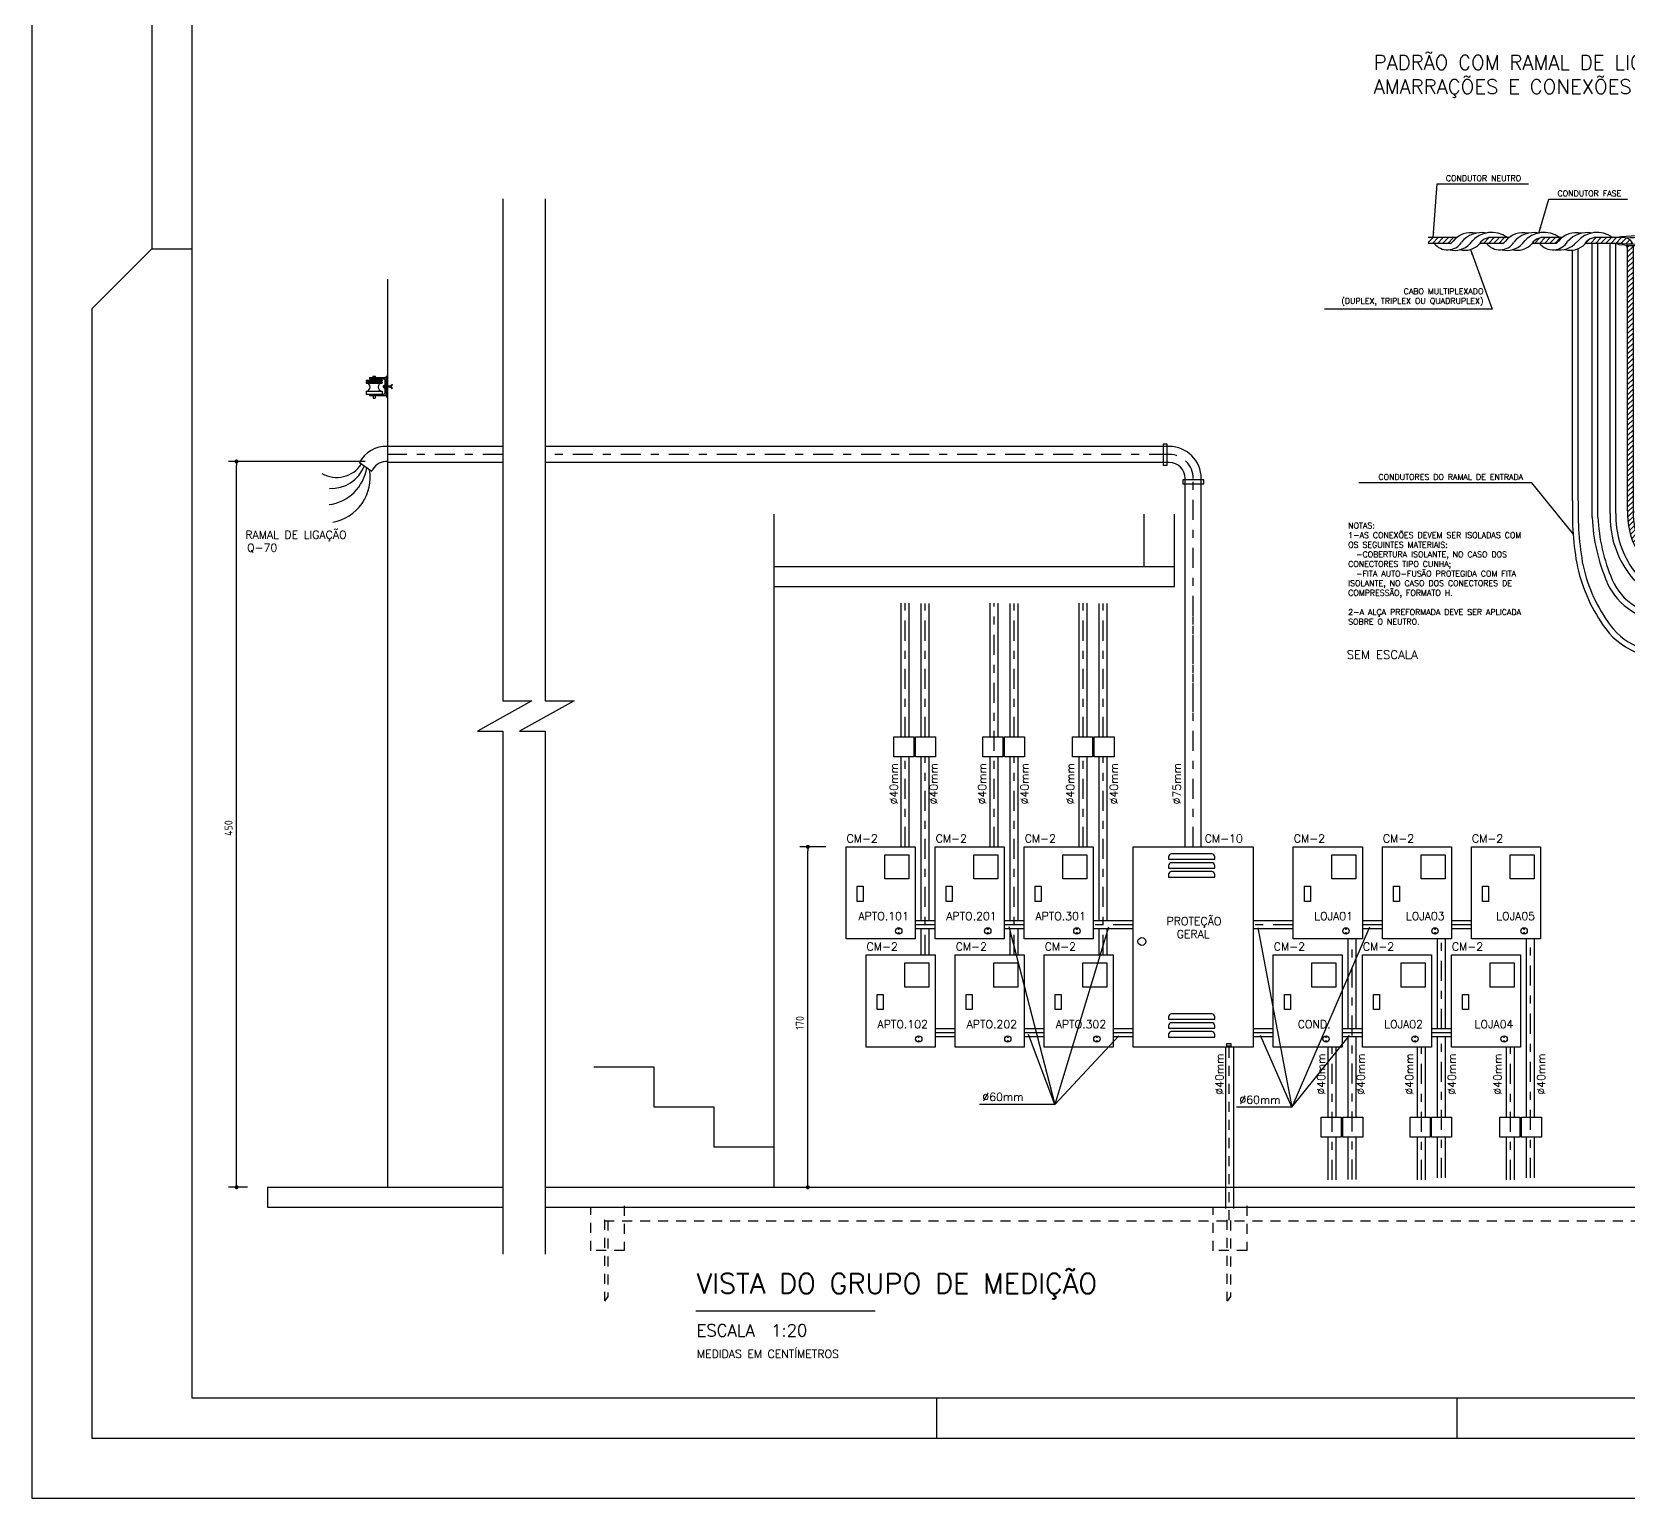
# Model space of a CAD drawing. Extents: x -15.1 to 78.4, y 14.2 to 45.4.
# Drawn here: x 34.86 to 54.8, y 14.24 to 32.55 of the extents above; entities that cross this region are included whole.
import ezdxf

# ---------------------------------------------------------------- set-up
doc = ezdxf.new("R2010")
doc.units = 0
doc.header["$LTSCALE"] = 0.5
doc.header["$MEASUREMENT"] = 0
doc.linetypes.add('DASHDOT', pattern=[1, 0.5, -0.25, 0, -0.25])
doc.linetypes.add('HIDDEN', pattern=[0.375, 0.25, -0.125])
doc.layers.get('0').update_dxf_attribs({"linetype": 'CONTINUOUS'})
doc.layers.get('DEFPOINTS').update_dxf_attribs({"linetype": 'CONTINUOUS'})
for name, color, linetype in [('COTAS', 1, 'CONTINUOUS'), ('DETALHES', 4, 'CONTINUOUS'), ('FORMATO', 2, 'CONTINUOUS'), ('MEDICAO', 4, 'CONTINUOUS'), ('MEDICAO-ELETRICA', 7, 'CONTINUOUS'), ('TEXT_MEDICAO', 2, 'CONTINUOUS'), ('TITULOS', 6, 'CONTINUOUS')]:
    doc.layers.add(name, color=color, linetype=linetype)
doc.styles.add('ROMANS', font='romans.shx')
doc.styles.get("Standard").update_dxf_attribs({"font": 'ISOCP'})
doc.dimstyles.new('MEDICAO$0', dxfattribs={"dimtxt": 0.1, "dimasz": 0.05, "dimexe": 0.1, "dimexo": 0.25, "dimgap": 0.05, "dimtad": 1, "dimdec": 4, "dimlfac": 100, "dimdsep": 46, "dimtxsty": 'Standard', "dimblk1": 'DOT', "dimblk2": 'DOT', "dimsah": 1, "dimcen": 2.5, "dimclrd": 1, "dimclre": 1, "dimclrt": 2, "dimadec": 0, "dimazin": 0, "dimtfac": 1, "dimtdec": 4, "dimtmove": 0, "dimatfit": 3, "dimldrblk": 'DOT', "dimfxl": 1, "dimtvp": 1, "dimtolj": 1, "dimtzin": 0, "dimarcsym": 0})
doc.dimstyles.new('TEXTO', dxfattribs={"dimtxt": 0.1, "dimasz": 0.1, "dimexe": 0.1, "dimexo": 0.3, "dimgap": 0.05, "dimtad": 1, "dimtih": 1, "dimtoh": 1, "dimdec": 4, "dimzin": 0, "dimdsep": 46, "dimtxsty": 'ROMANS', "dimcen": 0.09, "dimclrd": 1, "dimclre": 1, "dimclrt": 3, "dimadec": 0, "dimazin": 0, "dimtfac": 1, "dimtdec": 4, "dimtofl": 0, "dimtmove": 0, "dimatfit": 3, "dimfxl": 1, "dimtolj": 1, "dimtzin": 0, "dimarcsym": 0})

# ---------------------------------------------------------------- blocks, each defined once
blk = doc.blocks.new('A1')
at = {"layer": 'FORMATO', "color": 1}
for p, q in [((-42.8, 30.45), (-42.8, -0.75)), ((-41.3, 14.85), (-40.8, 14.85)), ((-31.5, 0.5), (-31.5, 0)), ((-25, 0.5), (-25, 0)), ((-42.8, -0.75), (0.75, -0.75))]:
    blk.add_line(p, q, dxfattribs=at)
at = {"layer": 'FORMATO'}
for p, q in [((-41.3, 29.7), (-41.3, 14.85)), ((-41.3, 14.85), (-42.05, 14.1)), ((-42.05, 14.1), (-42.05, 0)), ((-42.05, 0), (0, 0))]:
    blk.add_line(p, q, dxfattribs=at)
at = {"layer": 'FORMATO', "color": 8}
for p, q in [((-40.8, 29.2), (-40.8, 0.5)), ((-40.8, 0.5), (-0.5, 0.5))]:
    blk.add_line(p, q, dxfattribs=at)
blk = doc.blocks.new('A1_50')
at = {"layer": 'FORMATO'}
blk.add_blockref('A1', (57.821, 13.702), dxfattribs=at)
blk = doc.blocks.new('CM-2-EF')
at = {"layer": 'MEDICAO'}
for points in [[(0, 0), (0, 0.46), (0.345, 0.46), (0.345, 0)], [(0.3133, 0.4201), (0.3133, 0.3001), (0.1933, 0.3001), (0.1933, 0.4201)], [(0.0557, 0.1877), (0.0557, 0.2634), (0.0857, 0.2634), (0.0857, 0.1877)]]:
    blk.add_lwpolyline(points, close=True, dxfattribs=at)
for centre, radius in [((0.2635, 0.0403), 0.0158), ((0.2634, 0.0489), 0.00145), ((0.2634, 0.031), 0.00145)]:
    blk.add_circle(centre, radius, dxfattribs=at)
blk = doc.blocks.new('CM-10-EF')
at = {"layer": 'MEDICAO'}
for p, q in [((0.3925, 0.9651), (0.1912, 0.9651)), ((0.1762, 0.9501), (0.1762, 0.938)), ((0.1762, 0.938), (0.4075, 0.938)), ((0.1762, 0.9058), (0.1762, 0.8938)), ((0.1762, 0.8938), (0.4075, 0.8938)), ((0.3925, 0.9208), (0.1912, 0.9208)), ((0.4075, 0.938), (0.4075, 0.9501)), ((0.4075, 0.8938), (0.4075, 0.9058)), ((0.1762, 0.8616), (0.1762, 0.8495)), ((0.1762, 0.8495), (0.4075, 0.8495)), ((0.3925, 0.8766), (0.1912, 0.8766)), ((0.4075, 0.8495), (0.4075, 0.8616)), ((0.3925, 0.1658), (0.1912, 0.1658)), ((0.1762, 0.1508), (0.1762, 0.1388)), ((0.1762, 0.1388), (0.4075, 0.1388)), ((0.1762, 0.1065), (0.1762, 0.0945)), ((0.1762, 0.0945), (0.4075, 0.0945)), ((0.3925, 0.1215), (0.1912, 0.1215)), ((0.4075, 0.1388), (0.4075, 0.1508)), ((0.4075, 0.0945), (0.4075, 0.1065)), ((0.1762, 0.0623), (0.1762, 0.0502)), ((0.1762, 0.0502), (0.4075, 0.0502)), ((0.3925, 0.0773), (0.1912, 0.0773)), ((0.4075, 0.0502), (0.4075, 0.0623))]:
    blk.add_line(p, q, dxfattribs=at)
blk.add_lwpolyline([(0, 0), (0, 1), (0.6, 1), (0.6, 0)], close=True, dxfattribs=at)
blk.add_circle((0.0433, 0.5273), 0.0197, dxfattribs=at)
for centre, start, end in [((0.1912, 0.9501), 90, 180), ((0.3925, 0.9501), 0, 90), ((0.1912, 0.9058), 90, 180), ((0.3925, 0.9058), 0, 90), ((0.1912, 0.8616), 90, 180), ((0.3925, 0.8616), 0, 90), ((0.1912, 0.1508), 90, 180), ((0.3925, 0.1508), 0, 90), ((0.1912, 0.1065), 90, 180), ((0.3925, 0.1065), 0, 90), ((0.1912, 0.0623), 90, 180), ((0.3925, 0.0623), 0, 90)]:
    blk.add_arc(centre, 0.015, start, end, dxfattribs=at)
blk = doc.blocks.new('_DOT')
at = {"color": 0, "linetype": 'ByBlock'}
blk.add_line((-0.5, 0), (-1, 0), dxfattribs=at)
at = {"color": 0, "linetype": 'ByBlock', "const_width": 0.5}
blk.add_lwpolyline([(-0.25, 0, 1), (0.25, 0, 1)], format="xyb", close=True, dxfattribs=at)
blk = doc.blocks.new('*D10')
at = {"color": 1, "linetype": 'ByBlock', "transparency": 16777216}
for p, q in [((39.021, 27.185), (37.312, 27.185)), ((37.412, 18.172), (37.412, 27.135)), ((37.548, 18.122), (37.312, 18.122))]:
    blk.add_line(p, q, dxfattribs=at)
at = {"layer": 'DEFPOINTS', "color": 0, "linetype": 'ByBlock', "transparency": 16777216}
for p in [(37.412, 27.185), (39.271, 27.185), (37.798, 18.122)]:
    blk.add_point(p, dxfattribs=at)
at = {"color": 1, "linetype": 'ByBlock', "transparency": 16777216, "xscale": 0.05, "yscale": 0.05, "zscale": 0.05}
for p, rotation in [((37.412, 27.185), 90), ((37.412, 18.122), 270)]:
    blk.add_blockref('_DOT', p, dxfattribs=dict(at, rotation=rotation))
at = {"color": 2, "linetype": 'Continuous', "transparency": 16777216}
blk.add_text('450', height=0.1, rotation=90, dxfattribs=at).set_placement((37.362, 22.51))
blk = doc.blocks.new('*D11')
at = {"color": 1, "linetype": 'ByBlock', "transparency": 16777216}
for p, q in [((44.776, 22.372), (44.449, 22.372)), ((44.549, 18.172), (44.549, 22.322)), ((44.378, 18.122), (44.649, 18.122))]:
    blk.add_line(p, q, dxfattribs=at)
at = {"layer": 'DEFPOINTS', "color": 0, "linetype": 'ByBlock', "transparency": 16777216}
for p in [(44.549, 22.372), (45.026, 22.372), (44.128, 18.122)]:
    blk.add_point(p, dxfattribs=at)
at = {"color": 1, "linetype": 'ByBlock', "transparency": 16777216, "xscale": 0.05, "yscale": 0.05, "zscale": 0.05}
for p, rotation in [((44.549, 22.372), 90), ((44.549, 18.122), 270)]:
    blk.add_blockref('_DOT', p, dxfattribs=dict(at, rotation=rotation))
at = {"color": 2, "linetype": 'Continuous', "transparency": 16777216}
blk.add_text('170', height=0.1, rotation=90, dxfattribs=at).set_placement((44.499, 20.09))
blk = doc.blocks.new('*X12')
at = {"color": 0}
for p, q in [((-1.3681, 5.9593), (-1.3595, 5.9679)), ((-1.3607, 5.9579), (-1.3507, 5.9679)), ((-1.3519, 5.9579), (-1.3419, 5.9679)), ((-1.343, 5.9579), (-1.333, 5.9679)), ((-1.3342, 5.9579), (-1.3242, 5.9679)), ((-1.2723, 5.9579), (-1.2623, 5.9679)), ((-1.2635, 5.9579), (-1.2535, 5.9679)), ((-1.2546, 5.9579), (-1.2446, 5.9679)), ((-1.2458, 5.9579), (-1.2358, 5.9679)), ((-1.1839, 5.9579), (-1.1744, 5.9674)), ((-1.1751, 5.9579), (-1.1651, 5.9679)), ((-1.1662, 5.9579), (-1.1562, 5.9679)), ((-1.1574, 5.9579), (-1.1474, 5.9679)), ((-1.1486, 5.9579), (-1.1386, 5.9679)), ((-1.0955, 5.9579), (-1.0891, 5.9643)), ((-1.0867, 5.9579), (-1.0767, 5.9679)), ((-1.0779, 5.9579), (-1.0679, 5.9679)), ((-1.069, 5.9579), (-1.059, 5.9679)), ((-1.0602, 5.9579), (-1.0502, 5.9679)), ((-1.0513, 5.9579), (-1.0413, 5.9679)), ((-1.0425, 5.9579), (-1.0325, 5.9679)), ((-1.0337, 5.9579), (-1.0243, 5.9673)), ((-1.0253, 5.9574), (-1.0184, 5.9643)), ((-1.0169, 5.957), (-1.0142, 5.9596)), ((-1.0226, 5.9513), (-1.0194, 5.9544)), ((-1.022, 5.943), (-1.0121, 5.9529)), ((-1.022, 5.9342), (-1.012, 5.9442)), ((-1.022, 5.9253), (-1.012, 5.9353)), ((-1.022, 5.9165), (-1.012, 5.9265)), ((-1.022, 5.9077), (-1.012, 5.9177)), ((-1.022, 5.8988), (-1.012, 5.9088)), ((-1.022, 5.89), (-1.012, 5.9)), ((-1.022, 5.8812), (-1.012, 5.8912)), ((-1.022, 5.8723), (-1.012, 5.8823)), ((-1.022, 5.8635), (-1.012, 5.8735)), ((-1.022, 5.8546), (-1.012, 5.8646)), ((-1.022, 5.8458), (-1.012, 5.8558)), ((-1.022, 5.837), (-1.012, 5.847)), ((-1.022, 5.8281), (-1.012, 5.8381)), ((-1.022, 5.8193), (-1.012, 5.8293)), ((-1.022, 5.8104), (-1.012, 5.8204)), ((-1.022, 5.8016), (-1.012, 5.8116)), ((-1.022, 5.7928), (-1.012, 5.8028)), ((-1.022, 5.7839), (-1.012, 5.7939)), ((-1.022, 5.7751), (-1.012, 5.7851)), ((-1.022, 5.7662), (-1.012, 5.7762)), ((-1.022, 5.7574), (-1.012, 5.7674)), ((-1.022, 5.7486), (-1.012, 5.7586)), ((-1.022, 5.7397), (-1.012, 5.7497)), ((-1.022, 5.7309), (-1.012, 5.7409)), ((-1.022, 5.7221), (-1.012, 5.7321)), ((-1.022, 5.7132), (-1.012, 5.7232)), ((-1.022, 5.7044), (-1.012, 5.7144)), ((-1.022, 5.6955), (-1.012, 5.7055)), ((-1.022, 5.6867), (-1.012, 5.6967)), ((-1.022, 5.6779), (-1.012, 5.6879)), ((-1.022, 5.669), (-1.012, 5.679)), ((-1.022, 5.6602), (-1.012, 5.6702)), ((-1.022, 5.6513), (-1.012, 5.6613)), ((-1.022, 5.6425), (-1.012, 5.6525)), ((-1.022, 5.6337), (-1.012, 5.6437)), ((-1.022, 5.6248), (-1.012, 5.6348)), ((-1.022, 5.616), (-1.012, 5.626)), ((-1.022, 5.6071), (-1.012, 5.6171)), ((-1.022, 5.5983), (-1.012, 5.6083)), ((-1.022, 5.5895), (-1.012, 5.5995)), ((-1.022, 5.5806), (-1.012, 5.5906)), ((-1.022, 5.5718), (-1.012, 5.5818)), ((-1.022, 5.563), (-1.012, 5.573)), ((-1.022, 5.5541), (-1.012, 5.5641)), ((-1.022, 5.5453), (-1.012, 5.5553)), ((-1.022, 5.5364), (-1.012, 5.5464)), ((-1.022, 5.5276), (-1.012, 5.5376)), ((-1.022, 5.5188), (-1.012, 5.5288)), ((-1.022, 5.5099), (-1.012, 5.5199)), ((-1.0221, 5.4921), (-1.012, 5.5022)), ((-1.0221, 5.4833), (-1.012, 5.4934)), ((-1.022, 5.5011), (-1.012, 5.5111)), ((-1.0215, 5.475), (-1.0121, 5.4844)), ((-1.0205, 5.4672), (-1.0116, 5.4761)), ((-1.019, 5.4598), (-1.0105, 5.4683)), ((-1.0172, 5.4528), (-1.009, 5.461)), ((-0.9095, 5.4544), (-0.9038, 5.4602)), ((-1.015, 5.4462), (-1.0071, 5.4541)), ((-1.0125, 5.4398), (-1.0048, 5.4475)), ((-1.0097, 5.4338), (-1.0022, 5.4413)), ((-1.0067, 5.428), (-0.9993, 5.4353)), ((-1.0031, 5.4227), (-0.996, 5.4299)), ((-0.9449, 5.4013), (-0.9007, 5.4456)), ((-0.9313, 5.4062), (-0.9056, 5.4319)), ((-0.9116, 5.4435), (-0.8995, 5.4557)), ((-0.9991, 5.4179), (-0.992, 5.425)), ((-0.9945, 5.4137), (-0.9874, 5.4208)), ((-0.9895, 5.4099), (-0.9822, 5.4171)), ((-0.9839, 5.4066), (-0.9764, 5.414)), ((-0.9778, 5.4038), (-0.9699, 5.4117)), ((-0.9711, 5.4017), (-0.9625, 5.4103)), ((-0.9636, 5.4004), (-0.9538, 5.4101)), ((-0.9551, 5.4001), (-0.9429, 5.4122))]:
    blk.add_line(p, q, dxfattribs=at)
blk = doc.blocks.new('REX')
at = {"layer": 'DETALHES', "color": 2}
for p, q in [((2.716, 5.321), (3.45, 5.321)), ((3.45, 5.321), (3.516, 5.412)), ((3.516, 5.412), (3.578, 5.207)), ((3.578, 5.207), (3.657, 5.321)), ((3.657, 5.321), (4.315, 5.321)), ((2.716, -2.95), (3.423, -2.95)), ((3.423, -2.95), (3.489, -2.859)), ((3.489, -2.859), (3.551, -3.064)), ((3.551, -3.064), (3.63, -2.95)), ((3.63, -2.95), (4.289, -2.95))]:
    blk.add_line(p, q, dxfattribs=at)
at = {"layer": 'DETALHES', "color": 4}
for p, q in [((2.955, 3.953), (2.955, 5.321)), ((2.055, 3.886), (2.822, 3.886)), ((2.055, 3.886), (2.055, 3.82)), ((2.239, 3.953), (2.338, 3.953)), ((2.889, 3.953), (2.889, 2.92)), ((2.889, 3.953), (2.955, 3.953)), ((2.955, 3.953), (2.955, 2.92)), ((1.889, 3.753), (2.689, 3.753)), ((1.889, 3.753), (1.889, 3.703)), ((1.889, 3.703), (2.689, 3.703)), ((1.889, 3.653), (2.689, 3.653)), ((1.889, 3.653), (1.889, 3.603)), ((1.889, 3.603), (2.689, 3.603)), ((1.939, 3.703), (1.939, 3.653)), ((2.055, 3.82), (2.789, 3.82)), ((2.239, 3.82), (2.239, 3.753)), ((2.339, 3.82), (2.339, 3.753)), ((2.639, 3.703), (2.639, 3.653)), ((2.689, 3.753), (2.689, 3.703)), ((2.689, 3.653), (2.689, 3.603)), ((2.822, 3.786), (2.822, 3.086)), ((-2.859, 3.453), (-3.352, 3.453)), ((-2.963, 3.353), (-3.352, 3.353)), ((-2.055, 3.353), (-2.456, 3.353)), ((-1.951, 3.453), (-2.304, 3.453)), ((-1.134, 3.353), (-1.548, 3.353)), ((-1.031, 3.453), (-1.396, 3.453)), ((0.009, 3.353), (-0.627, 3.353)), ((-0.508, -1.399), (-0.508, 3.353)), ((0.042, 3.453), (-0.475, 3.453)), ((-0.408, -1.398), (-0.408, 3.353)), ((-0.195, -1.33), (-0.195, 3.353)), ((-0.095, -1.331), (-0.095, 3.353)), ((2.739, 3.47), (2.772, 3.47)), ((2.739, 3.47), (2.739, 3.403)), ((2.739, 3.403), (2.772, 3.403)), ((2.772, 3.503), (2.822, 3.503)), ((2.772, 3.503), (2.772, 3.37)), ((2.772, 3.436), (2.822, 3.436)), ((2.772, 3.37), (2.822, 3.37)), ((-0.847, -1.109), (-0.847, 3.237)), ((-0.747, -1.109), (-0.747, 3.264)), ((0.109, -1.283), (0.109, 3.253)), ((0.209, -1.286), (0.209, 3.286)), ((1.889, 3.203), (2.689, 3.203)), ((1.889, 3.203), (1.889, 3.053)), ((1.889, 3.053), (2.789, 3.053)), ((2.055, 3.053), (2.055, 2.986)), ((2.689, 3.203), (2.689, 3.053)), ((2.055, 2.986), (2.822, 2.986)), ((2.239, 2.986), (2.239, 2.853)), ((2.239, 2.853), (2.339, 2.853)), ((2.339, 2.986), (2.339, 2.853)), ((2.889, 2.92), (2.955, 2.92)), ((2.955, 2.92), (2.955, -2.95)), ((2.955, -0.314), (2.848, -0.314)), ((1.201, -1.357), (1.284, -1.404)), ((1.23, -1.289), (1.33, -1.289)), ((1.284, -1.404), (1.367, -1.357)), ((1.468, -1.341), (1.468, -1.671)), ((1.568, -1.341), (1.568, -1.671)), ((1.201, -1.624), (1.284, -1.581)), ((1.284, -1.404), (1.284, -1.581)), ((1.284, -1.581), (1.367, -1.624)), ((1.681, -1.465), (1.681, -2.014)), ((1.781, -1.465), (1.781, -2.014)), ((1.429, -1.739), (1.513, -1.786)), ((1.468, -1.671), (1.568, -1.671)), ((1.513, -1.786), (1.596, -1.739)), ((1.513, -1.786), (1.513, -1.963)), ((1.912, -1.812), (1.912, -2.338)), ((2.012, -1.812), (2.012, -2.338)), ((1.429, -2.006), (1.513, -1.963)), ((1.463, -2.063), (1.562, -2.076)), ((1.513, -1.963), (1.596, -2.006)), ((1.648, -2.081), (1.731, -2.128)), ((1.681, -2.014), (1.781, -2.014)), ((1.731, -2.128), (1.814, -2.081)), ((1.731, -2.128), (1.731, -2.305)), ((1.648, -2.348), (1.731, -2.305)), ((1.68, -2.413), (1.777, -2.421)), ((1.698, -2.348), (1.698, -2.414)), ((1.731, -2.305), (1.814, -2.348)), ((1.764, -2.348), (1.764, -2.418)), ((1.879, -2.407), (1.962, -2.454)), ((1.912, -2.338), (2.012, -2.338)), ((1.962, -2.454), (2.046, -2.407)), ((1.962, -2.454), (1.962, -2.63)), ((1.879, -2.673), (1.962, -2.63)), ((1.909, -2.737), (1.909, -2.79)), ((1.909, -2.737), (2.009, -2.737)), ((1.926, -2.673), (1.926, -2.737)), ((1.962, -2.63), (2.046, -2.673)), ((1.993, -2.673), (1.993, -2.737)), ((2.009, -2.737), (2.009, -2.796))]:
    blk.add_line(p, q, dxfattribs=at)
at = {"layer": 'DETALHES', "color": 2, "linetype": 'HIDDEN'}
for p, q in [((2.955, 3.47), (3.105, 3.47)), ((3.105, 3.403), (2.955, 3.403)), ((3.105, 3.47), (3.176, 3.54)), ((3.105, 3.403), (3.176, 3.332)), ((3.119, 3.436), (3.2, 3.517)), ((3.119, 3.436), (3.2, 3.356)), ((3.176, 3.54), (3.2, 3.517)), ((3.176, 3.332), (3.2, 3.356)), ((2.955, 0.436), (3.513, 0.436)), ((2.955, -0.314), (3.513, -0.314))]:
    blk.add_line(p, q, dxfattribs=at)
at = {"layer": 'DETALHES'}
blk.add_line((2.955, 0.436), (2.943, 0.436), dxfattribs=at)
at = {"layer": 'DETALHES', "color": 4}
for points in [[(1.201, -1.624), (1.201, -1.357), (1.367, -1.357), (1.367, -1.624)], [(1.429, -2.006), (1.429, -1.739), (1.596, -1.739), (1.596, -2.006)], [(1.648, -2.348), (1.648, -2.081), (1.814, -2.081), (1.814, -2.348)], [(1.879, -2.673), (1.879, -2.407), (2.046, -2.407), (2.046, -2.673)]]:
    blk.add_lwpolyline(points, close=True, dxfattribs=at)
for centre, radius, start, end in [((2.268, 3.919), 0.0441, 130.4871, 228.5783), ((2.309, 3.919), 0.0441, 311.4217, 49.5129), ((2.822, 3.82), 0.0667, 0, 90), ((1.889, 3.403), 0.2, 11.2335, 90), ((2.689, 3.403), 0.2, 90, 164.239), ((-3.017, 3.536), 0.295, 218.4532, 325.6591), ((-2.887, 3.578), 0.346, 254.8284, 317.515), ((-3.01, 3.444), 0.102, 297.4251, 330.7724), ((-2.614, 3.138), 0.4, 77.3597, 140.1523), ((-2.715, 3.58), 0.346, 254.8284, 317.515), ((-2.42, 3.079), 0.461, 80.0953, 140.3545), ((-2.43, 3.216), 0.239, 129.077, 147.5224), ((-2.249, 3.082), 0.461, 54.176, 140.3545), ((-2.259, 3.219), 0.239, 76.5477, 147.5224), ((-2.109, 3.536), 0.295, 218.4532, 325.6591), ((-1.979, 3.578), 0.346, 254.8284, 317.515), ((-2.102, 3.444), 0.102, 297.4251, 330.7724), ((-1.706, 3.138), 0.4, 77.3597, 140.1523), ((-1.807, 3.58), 0.346, 254.8284, 317.515), ((-1.512, 3.079), 0.461, 80.0953, 140.3545), ((-1.522, 3.216), 0.239, 129.077, 147.5224), ((-1.341, 3.082), 0.461, 54.176, 140.3545), ((-1.351, 3.219), 0.239, 76.5477, 147.5224), ((-1.188, 3.536), 0.295, 218.4532, 329.7067), ((-1.08, 3.646), 0.408, 260.4125, 318.0306), ((-1.181, 3.444), 0.102, 297.4251, 330.7724), ((-0.785, 3.138), 0.4, 77.3597, 140.1523), ((-0.886, 3.58), 0.346, 254.8284, 317.515), ((-0.591, 3.079), 0.461, 80.0953, 138.0119), ((-0.42, 3.082), 0.461, 54.176, 140.3545), ((-0.43, 3.219), 0.239, 76.5477, 147.5224), ((0.034, 3.599), 0.276, 243.1353, 253.2905), ((0.348, 0.782), 2.705, 85.016, 99.1231), ((0.009, 3.253), 0.1, 82.0964, 90), ((0.042, 3.286), 0.167, 19.8837, 90), ((0.348, 0.782), 2.672, 85.0259, 95.3148), ((1.889, 3.403), 0.2, 270, 1.6516), ((2.689, 3.403), 0.2, 174.2091, 270), ((2.789, 3.086), 0.0333, 270, 0), ((2.822, 3.053), 0.0667, 270, 0), ((2.876, -1.044), 1.482, 87.3797, 152.5201), ((2.532, -1.354), 1.304, 129.8597, 177.1398), ((2.525, -1.354), 1.197, 125.6341, 176.9015), ((2.678, -1.291), 1.212, 132.2668, 182.4991), ((1.656, -0.873), 0.521, 8.429, 100.4669), ((2.149, -0.182), 0.615, 196.8551, 205.2656), ((2.678, -1.291), 1.112, 130.5485, 182.4739), ((2.149, -0.182), 0.615, 215.4496, 221.621), ((3.251, -1.383), 1.572, 144.1413, 183.0084), ((3.251, -1.383), 1.472, 144.6827, 183.1686), ((2.894, -1.094), 0.782, 93.3851, 157.5965), ((2.149, -0.182), 0.615, 231.0478, 238.8277), ((4.986, -1.607), 3.081, 160.4184, 183.8679), ((2.149, -0.182), 0.615, 248.1321, 257.595), ((5.023, -1.6), 3.019, 162.4909, 184.008), ((4.428, -1.304), 5.279, 177.865, 190.4671), ((4.428, -1.304), 5.179, 177.865, 190.4446), ((1.483, -1.379), 1.679, 178.3319, 214.2196), ((1.483, -1.379), 1.579, 178.2798, 214.207), ((1.322, -1.352), 1.215, 176.708, 209.4083), ((1.322, -1.352), 1.115, 176.5635, 209.3141), ((1.795, -1.333), 0.55, 175.4345, 182.4687), ((1.836, -1.333), 0.525, 175.1933, 182.6733), ((2.739, -1.244), 3.251, 182.7357, 203.305), ((2.739, -1.244), 3.151, 182.757, 203.182), ((0.756, -1.647), 0.578, 211.4545, 2.5847), ((0.756, -1.647), 0.478, 211.663, 2.5847), ((2.036, -1.715), 0.55, 175.4227, 182.4687), ((2.077, -1.715), 0.525, 175.181, 182.6733), ((0.778, -1.9), 0.803, 211.7545, 347.3039), ((0.778, -1.899), 0.704, 211.4045, 346.5341), ((0.905, -2.034), 0.574, 356.8424, 2.7379), ((0.899, -2.031), 0.647, 356.2145, 2.3396), ((2.245, -2.057), 0.55, 175.5832, 182.4687), ((2.287, -2.057), 0.525, 175.3491, 182.6733), ((2.012, -1.633), 2.845, 192.7834, 216.6826), ((2.012, -1.633), 2.745, 192.8254, 216.5766), ((0.745, -2.101), 1.081, 203.4634, 342.7626), ((0.748, -2.097), 0.985, 203.1936, 341.271), ((2.477, -2.383), 0.55, 175.4345, 182.4687), ((2.519, -2.383), 0.525, 175.1933, 182.6733), ((0.751, -2.56), 1.281, 217.1483, 349.3574), ((0.751, -2.559), 1.181, 216.9487, 348.7058)]:
    blk.add_arc(centre, radius, start, end, dxfattribs=at)
at = {"layer": 'DETALHES'}
for centre, radius, start, end in [((2.789, 3.786), 0.0333, 0, 90), ((0.009, 3.253), 0.1, 0, 43.5385), ((0.042, 3.286), 0.167, 0, 9.9989), ((2.149, -0.182), 0.615, 266.6477, 272.0408)]:
    blk.add_arc(centre, radius, start, end, dxfattribs=at)
at = {"layer": 'DETALHES', "color": 3}
for centre, radius, start, end in [((0.28, 5.897), 2.582, 262.7493, 280.2177), ((0.246, 5.978), 2.636, 264.9255, 280.6546), ((1.589, 14.373), 10.975, 264.7283, 266.2908), ((1.589, 14.373), 10.942, 264.7283, 266.9601), ((2.188, -2.843), 6.398, 91.5068, 103.1681), ((2.188, -2.843), 6.365, 91.2454, 103.1681), ((1.589, 14.373), 10.975, 266.981, 272.8107), ((1.589, 14.373), 10.942, 267.7602, 272.8107), ((2.207, 6.313), 2.904, 268.3702, 276.3642), ((2.207, 6.313), 2.871, 268.3702, 276.3642), ((2.526, 3.494), 0.0673, 267.5135, 62.5449), ((2.526, 3.494), 0.034, 267.5135, 80.1227)]:
    blk.add_arc(centre, radius, start, end, dxfattribs=at)
at = {"layer": 'DETALHES', "color": 2, "linetype": 'HIDDEN'}
for centre, radius, start, end in [((3.481, 0.248), 0.191, 279.7347, 80.2653), ((3.552, -0.127), 0.19, 101.7908, 258.2092), ((3.435, -0.121), 0.208, 291.9702, 62.3511), ((1.384, -1.48), 0.265, 125.1967, 234.9806), ((1.184, -1.48), 0.265, 305.0194, 54.8033), ((1.635, -1.869), 0.284, 125.9855, 231.5403), ((1.395, -1.874), 0.285, 304.2355, 53.3609), ((1.897, -2.218), 0.318, 133.5265, 224.5251), ((1.601, -2.208), 0.287, 306.4753, 51.1455), ((2.062, -2.53), 0.265, 125.1967, 234.9806), ((1.862, -2.53), 0.265, 305.0194, 54.8033)]:
    blk.add_arc(centre, radius, start, end, dxfattribs=at)
at = {"layer": 'DETALHES', "color": 4}
for points in [[(1.201, -1.357), (1.367, -1.357), (1.284, -1.404)], [(1.201, -1.624), (1.284, -1.581), (1.201, -1.624), (1.367, -1.624)], [(1.429, -1.739), (1.596, -1.739), (1.513, -1.786)], [(1.429, -2.006), (1.513, -1.963), (1.429, -2.006), (1.596, -2.006)], [(1.648, -2.081), (1.814, -2.081), (1.731, -2.128)], [(1.648, -2.348), (1.731, -2.305), (1.648, -2.348), (1.814, -2.348)], [(1.879, -2.407), (2.046, -2.407), (1.962, -2.454)], [(1.879, -2.673), (1.962, -2.63), (1.879, -2.673), (2.046, -2.673)]]:
    blk.add_solid(points, dxfattribs=at)
at = {"layer": 'DETALHES', "color": 1, "xscale": 10.0000000002, "yscale": 10.0000000002, "zscale": 10.0000000002}
blk.add_blockref('*X12', (10.329, -56.226), dxfattribs=at)
at = {"layer": 'DETALHES', "color": 2, "style": 'ROMANS'}
blk.add_text('SEM ESCALA', height=0.15, dxfattribs=at).set_placement((-4.768, -3.855))
at = {"layer": 'DETALHES', "attachment_point": 1, "style": 'ROMANS'}
for s, insert, char_height, width in [('\\C6;PADRÃO COM RAMAL DE LIGAÇÃO AÉREO,\\PAMARRAÇÕES E CONEXÕES', (-4.3, 6.615), 0.25, 8.279), ('NOTAS: \\P\\C3;1-AS CONEXÕES DEVEM SER ISOLADAS COM\\POS SEGUINTES MATERIAIS:\\P  -COBERTURA ISOLANTE, NO CASO DOS\\PCONECTORES TIPO CUNHA;\\P  -FITA AUTO-FUSÃO PROTEGIDA COM FITA\\PISOLANTE, NO CASO DOS CONECTORES DE \\PCOMPRESSÃO, FORMATO H.\\P\\P2-A ALÇA PREFORMADA DEVE SER APLICADA\\PSOBRE O NEUTRO.', (-4.741, -1.491), 0.1, 3.60692)]:
    blk.add_mtext(s, dxfattribs=dict(at, insert=insert, char_height=char_height, width=width))
at = {"layer": 'DETALHES', "color": 3, "char_height": 0.1, "style": 'ROMANS'}
for s, insert, attachment_point in [('\\A1;ALÇA PREFORMADA PARA CABO\\PMULTIPLEXADO (NOTA 2)', (0.463, 5.364), 4), ('\\A1;ISOLADOR OU OLHAL', (2.487, 4.742), 6), ('\\A1;CONDUTOR NEUTRO', (-3.046, 4.483), 4), ('\\A1;CONDUTOR FASE', (-1.108, 4.22), 4), ('\\A1;CABO MULTIPLEXADO\\P(DUPLEX, TRIPLEX OU QUADRUPLEX)', (-2.394, 2.422), 6), ('\\A1;RECOMPOSICAÇÃO DA CONEXÃO\\P(NOTA 1)', (1.102, 1.076), 4), ('\\A1;CONDUTORES DO RAMAL DE ENTRADA', (-1.704, -0.698), 6), ('\\A1;\\PCONECTOR TIPO CUNHA OU \\PCOMPRESSÃO H', (2.759, -3.368), 4)]:
    blk.add_mtext(s, dxfattribs=dict(at, insert=insert, attachment_point=attachment_point))
at = {"layer": 'DETALHES', "color": 1, "annotation_type": 0, "has_hookline": 1}
for points, hookline_direction, text_width in [([(0.583, 3.477), (0.313, 5.155), (0.413, 5.155)], 0, 2.362), ([(1.889, 3.753), (2.637, 4.642), (2.537, 4.642)], 1, 1.552), ([(-3.267, 3.453), (-3.196, 4.383), (-3.096, 4.383)], 0, 1.448), ([(-1.433, 3.533), (-1.258, 4.12), (-1.158, 4.12)], 0, 1.229), ([(-2.619, 3.248), (-2.244, 2.212), (-2.344, 2.212)], 1, 2.771), ([(1.119, -1.48), (0.952, 0.857), (1.052, 0.857)], 0, 2.362), ([(-0.837, -1.687), (-1.554, -0.798), (-1.654, -0.798)], 1, 2.867), ([(2.046, -2.673), (2.609, -3.641), (2.709, -3.641)], 0, 2.076)]:
    blk.add_leader(points, dimstyle='TEXTO', dxfattribs=dict(at, hookline_direction=hookline_direction, text_width=text_width))

msp = doc.modelspace()

# ---------------------------------------------------------------- linework, layer by layer
at = {"layer": 'MEDICAO', "color": 2}
for p, q in [((40.7397982, 30.4626245), (40.7397982, 24.197066)), ((41.267682, 30.4626245), (41.267682, 24.197066)), ((39.0437048, 28.1886915), (39.0437048, 28.1761915)), ((39.1187048, 28.2178581), (39.1187048, 28.2011915)), ((39.1188408, 28.2511915), (39.1435689, 28.2511915)), ((39.1437048, 28.2178581), (39.1437048, 28.2011915)), ((39.2187048, 28.1886915), (39.2187048, 28.1761915)), ((39.2437048, 28.1303581), (39.2437048, 28.1136915)), ((39.2437048, 28.1303581), (39.2520382, 28.1303581)), ((39.2520382, 28.1386915), (39.2520382, 28.1053581)), ((39.2520382, 28.1386915), (39.2645382, 28.1386915)), ((39.2520382, 28.1220248), (39.2645382, 28.1220248)), ((39.1187048, 28.0095248), (39.1187048, 27.9761915)), ((39.1187048, 27.9761915), (39.1437048, 27.9761915)), ((39.1437048, 28.0095248), (39.1437048, 27.9761915)), ((39.2437048, 28.1136915), (39.2520382, 28.1136915)), ((39.2520382, 28.1053581), (39.2645382, 28.1053581)), ((40.7397982, 27.3719442), (39.302818, 27.3719442)), ((49.0639612, 27.3719442), (41.267682, 27.3719442)), ((40.7397982, 27.1719442), (39.302818, 27.1719442)), ((49.0639612, 27.1719442), (41.267682, 27.1719442)), ((49.2639612, 24.057163), (49.2639612, 26.9719442)), ((49.4639612, 24.057163), (49.4639612, 26.9719442)), ((45.7139612, 23.7470248), (45.7139612, 25.4168643)), ((45.8139612, 23.7470248), (45.8139612, 25.4168643)), ((45.9639612, 23.7470248), (45.9639612, 25.4108756)), ((46.0639612, 23.7470248), (46.0639612, 25.4108756)), ((46.8264612, 23.7470248), (46.8264612, 25.4168643)), ((46.9264612, 23.7470248), (46.9264612, 25.4168643)), ((47.0764612, 23.7470248), (47.0764612, 25.4108756)), ((47.1764612, 23.7470248), (47.1764612, 25.4108756)), ((47.9389612, 23.7470248), (47.9389612, 25.4168643)), ((48.0389612, 23.7470248), (48.0389612, 25.4168643)), ((48.1889612, 23.7470248), (48.1889612, 25.4108756)), ((48.2889612, 23.7470248), (48.2889612, 25.4108756)), ((49.2639612, 22.3720248), (49.2639612, 25.3087365)), ((49.4639612, 22.3720248), (49.4639612, 25.3087365)), ((41.1011255, 24.197066), (40.4203375, 23.8159765)), ((40.7397982, 24.197066), (41.1011255, 24.197066)), ((41.6290094, 24.197066), (40.9482213, 23.8159765)), ((41.267682, 24.197066), (41.6290094, 24.197066)), ((40.4203375, 23.8159765), (40.7397982, 23.8159765)), ((40.7397982, 23.8159765), (40.7397982, 17.285049)), ((40.9482213, 23.8159765), (41.267682, 23.8159765)), ((41.267682, 23.8159765), (41.267682, 17.285049)), ((45.7139612, 22.3720248), (45.7139612, 23.4970248)), ((45.8139612, 22.3720248), (45.8139612, 23.4970248)), ((45.9639612, 21.4505995), (45.9639612, 23.4970248)), ((46.0639612, 21.4505995), (46.0639612, 23.4970248)), ((46.8264612, 22.3720248), (46.8264612, 23.4970248)), ((46.9264612, 22.3720248), (46.9264612, 23.4970248)), ((47.0764612, 21.4505995), (47.0764612, 23.4970248)), ((47.1764612, 21.4505995), (47.1764612, 23.4970248)), ((47.9389612, 22.3720248), (47.9389612, 23.4970248)), ((48.0389612, 22.3720248), (48.0389612, 23.4970248)), ((48.1889612, 21.4505995), (48.1889612, 23.4970248)), ((48.2889612, 21.4505995), (48.2889612, 23.4970248)), ((46.1413227, 21.4505995), (45.8889612, 21.4505995)), ((46.1413227, 21.3505995), (45.8889612, 21.3505995)), ((45.9639612, 21.0220248), (45.9639612, 21.3505995)), ((46.0639612, 21.0220248), (46.0639612, 21.3505995)), ((47.2538227, 21.4505995), (47.0014612, 21.4505995)), ((47.2538227, 21.3505995), (47.0014612, 21.3505995)), ((47.0764612, 21.0220248), (47.0764612, 21.3505995)), ((47.1764612, 21.0220248), (47.1764612, 21.3505995)), ((48.6139612, 21.4505995), (48.1139612, 21.4505995)), ((48.6139612, 21.3505995), (48.1139612, 21.3505995)), ((48.1889612, 21.0220248), (48.1889612, 21.3505995)), ((48.2889612, 21.0220248), (48.2889612, 21.3505995)), ((50.6139612, 21.4505995), (50.1139612, 21.4505995)), ((50.6139612, 21.3505995), (50.1139612, 21.3505995)), ((51.7288227, 21.4505995), (51.4764612, 21.4505995)), ((51.7288227, 21.3505995), (51.4764612, 21.3505995)), ((52.8413227, 21.4505995), (52.5889612, 21.4505995)), ((52.8413227, 21.3505995), (52.5889612, 21.3505995)), ((51.3014612, 20.1005995), (51.3014612, 21.2220248)), ((51.4014612, 20.1005995), (51.4014612, 21.2220248)), ((52.4139612, 20.1005995), (52.4139612, 21.2220248)), ((52.5139612, 20.1005995), (52.5139612, 21.2220248)), ((53.5264612, 18.9970248), (53.5264612, 21.2220248)), ((53.6264612, 18.9970248), (53.6264612, 21.2220248)), ((46.3913227, 20.1005995), (46.1389612, 20.1005995)), ((46.3913227, 20.0005995), (46.1389612, 20.0005995)), ((47.5038227, 20.1005995), (47.2514612, 20.1005995)), ((47.5038227, 20.0005995), (47.2514612, 20.0005995)), ((48.6163227, 20.1005995), (48.3639612, 20.1005995)), ((48.6163227, 20.0005995), (48.3639612, 20.0005995)), ((50.3639612, 20.1005995), (50.1115996, 20.1005995)), ((50.3639612, 20.0005995), (50.1115996, 20.0005995)), ((51.4788227, 20.1005995), (51.2264612, 20.1005995)), ((51.4788227, 20.0005995), (51.2264612, 20.0005995)), ((51.3014612, 18.9970248), (51.3014612, 20.0005995)), ((51.4014612, 18.9970248), (51.4014612, 20.0005995)), ((52.5913227, 20.1005995), (52.3389612, 20.1005995)), ((52.5913227, 20.0005995), (52.3389612, 20.0005995)), ((52.4139612, 18.9970248), (52.4139612, 20.0005995)), ((52.5139612, 18.9970248), (52.5139612, 20.0005995)), ((49.7702017, 17.854672), (49.7702017, 19.8720248)), ((49.8702017, 17.854672), (49.8702017, 19.8720248)), ((51.0514612, 18.9970248), (51.0514612, 19.8720248)), ((51.1514612, 18.9970248), (51.1514612, 19.8720248)), ((52.1639612, 18.9970248), (52.1639612, 19.8720248)), ((52.2639612, 18.9970248), (52.2639612, 19.8720248)), ((53.2764612, 18.9970248), (53.2764612, 19.8720248)), ((53.3764612, 18.9970248), (53.3764612, 19.8720248)), ((51.0514612, 18.2147959), (51.0514612, 18.7470248)), ((51.1514612, 18.2147959), (51.1514612, 18.7470248)), ((51.3014612, 18.2164926), (51.3014612, 18.7470248)), ((51.4014612, 18.2164926), (51.4014612, 18.7470248)), ((52.1639612, 18.2147959), (52.1639612, 18.7470248)), ((52.2639612, 18.2147959), (52.2639612, 18.7470248)), ((52.4139612, 18.2395625), (52.4139612, 18.7470248)), ((52.5139612, 18.2395625), (52.5139612, 18.7470248)), ((53.2764612, 18.2147959), (53.2764612, 18.7470248)), ((53.3764612, 18.2147959), (53.3764612, 18.7470248)), ((53.5264612, 18.2395625), (53.5264612, 18.7470248)), ((53.6264612, 18.2395625), (53.6264612, 18.7470248))]:
    msp.add_line(p, q, dxfattribs=at)
at = {"layer": 'MEDICAO'}
for p, q in [((39.2978715, 29.4623981), (39.2978715, 18.1220248)), ((44.1277852, 25.8720248), (49.1277852, 25.8720248)), ((44.1277852, 25.6220248), (49.1277852, 25.6220248)), ((37.7978715, 18.1220248), (40.7397982, 18.1220248)), ((37.7978715, 18.1220248), (37.7978715, 17.8720248)), ((41.267682, 18.1220248), (41.5048108, 18.1220248)), ((41.5048108, 18.1220248), (58.0611977, 18.1220248)), ((37.7978715, 17.8720248), (40.7397982, 17.8720248)), ((41.267682, 17.8720248), (41.5048108, 17.8720248)), ((41.5048108, 17.8720248), (58.0611977, 17.8720248))]:
    msp.add_line(p, q, dxfattribs=at)
at = {"layer": 'MEDICAO', "color": 3}
for p, q in [((39.0312048, 28.2011915), (39.2312048, 28.2011915)), ((39.0312048, 28.2011915), (39.0312048, 28.1886915)), ((39.0312048, 28.1886915), (39.2312048, 28.1886915)), ((39.0312048, 28.1761915), (39.2312048, 28.1761915)), ((39.0312048, 28.1761915), (39.0312048, 28.1636915)), ((39.0312048, 28.1636915), (39.2312048, 28.1636915)), ((39.0728715, 28.2345248), (39.2645382, 28.2345248)), ((39.0728715, 28.2345248), (39.0728715, 28.2178581)), ((39.0728715, 28.2178581), (39.2562048, 28.2178581)), ((39.2312048, 28.2011915), (39.2312048, 28.1886915)), ((39.2312048, 28.1761915), (39.2312048, 28.1636915)), ((39.2645382, 28.2095248), (39.2645382, 28.0345248)), ((39.2812048, 28.2511915), (39.2812048, 27.9928581)), ((39.2812048, 28.2511915), (39.2978715, 28.2511915)), ((39.2978715, 28.2511915), (39.2978715, 27.9928581)), ((39.0312048, 28.0636915), (39.2312048, 28.0636915)), ((39.0312048, 28.0636915), (39.0312048, 28.0261915)), ((39.0312048, 28.0261915), (39.2562048, 28.0261915)), ((39.0728715, 28.0261915), (39.0728715, 28.0095248)), ((39.0728715, 28.0095248), (39.2645382, 28.0095248)), ((39.2312048, 28.0636915), (39.2312048, 28.0261915)), ((39.2812048, 27.9928581), (39.2978715, 27.9928581)), ((39.2978715, 27.3720248), (39.29491, 27.3720248)), ((38.9493108, 27.1728958), (39.1018584, 27.0638753)), ((39.2978715, 27.1845248), (39.2710601, 27.1845248)), ((44.1277852, 18.6220248), (44.1277852, 26.5281329)), ((48.7527852, 25.8720248), (48.7527852, 26.5281329)), ((49.1277852, 25.6220248), (49.1277852, 26.5281329)), ((42.6277852, 19.6220248), (41.8777852, 19.6220248)), ((42.6277852, 19.1220248), (42.6277852, 19.6220248)), ((43.3777852, 19.1220248), (42.6277852, 19.1220248)), ((43.3777852, 18.6220248), (43.3777852, 19.1220248)), ((44.1277852, 18.6220248), (43.3777852, 18.6220248)), ((44.1277852, 18.1220248), (44.1277852, 18.6220248))]:
    msp.add_line(p, q, dxfattribs=at)
at = {"layer": 'MEDICAO', "color": 2, "linetype": 'HIDDEN'}
for p, q in [((39.2978715, 28.1303581), (39.3353715, 28.1303581)), ((39.3353715, 28.1303581), (39.3530492, 28.1480358)), ((39.3388233, 28.1220248), (39.3589417, 28.1421432)), ((39.3388233, 28.1220248), (39.3589417, 28.1019063)), ((39.3530492, 28.1480358), (39.3589417, 28.1421432)), ((39.3353715, 28.1136915), (39.2978715, 28.1136915)), ((39.3353715, 28.1136915), (39.3530492, 28.0960138)), ((39.3530492, 28.0960138), (39.3589417, 28.1019063)), ((42.0053048, 17.70296), (56.2060937, 17.70296))]:
    msp.add_line(p, q, dxfattribs=at)
at = {"layer": 'MEDICAO', "color": 1, "linetype": 'DASHDOT'}
for p, q in [((40.7397982, 27.2719442), (39.302818, 27.2719442)), ((49.0639612, 27.2719442), (41.267682, 27.2719442)), ((49.3639612, 24.057163), (49.3639612, 26.9719442)), ((45.7639612, 23.7470248), (45.7639612, 25.4168643)), ((46.0139612, 23.7470248), (46.0139612, 25.4108756)), ((46.8764612, 22.3720248), (46.8764612, 25.4168643)), ((47.1264612, 23.7470248), (47.1264612, 25.4108756)), ((47.9889612, 23.7470248), (47.9889612, 25.4168643)), ((48.2389612, 23.7470248), (48.2389612, 25.4108756)), ((49.3639612, 22.3720248), (49.3639612, 25.3087365)), ((45.7639612, 22.3720248), (45.7639612, 23.4970248)), ((46.0139612, 21.0220248), (46.0139612, 23.4970248)), ((47.1264612, 21.0220248), (47.1264612, 23.4970248)), ((47.9889612, 22.3720248), (47.9889612, 23.4970248)), ((48.2389612, 21.0220248), (48.2389612, 23.4970248)), ((46.1413227, 21.4005995), (45.8889612, 21.4005995)), ((47.2538227, 21.4005995), (47.0014612, 21.4005995)), ((48.6139612, 21.4005995), (48.1139612, 21.4005995)), ((50.6139612, 21.4005995), (50.1139612, 21.4005995)), ((51.7288227, 21.4005995), (51.4764612, 21.4005995)), ((52.8413227, 21.4005995), (52.5889612, 21.4005995)), ((51.3514612, 18.2164926), (51.3514612, 21.2220248)), ((52.4639612, 20.1005995), (52.4639612, 21.2220248)), ((53.5764612, 18.2395625), (53.5764612, 21.2220248)), ((46.3913227, 20.0505995), (46.1389612, 20.0505995)), ((47.5038227, 20.0505995), (47.2514612, 20.0505995)), ((48.6163227, 20.0505995), (48.3639612, 20.0505995)), ((50.3639612, 20.0505995), (50.1115996, 20.0505995)), ((51.4788227, 20.0505995), (51.2264612, 20.0505995)), ((52.5913227, 20.0505995), (52.3389612, 20.0505995)), ((52.4639612, 18.2395625), (52.4639612, 20.0005995)), ((51.1014612, 18.2147959), (51.1014612, 19.8720248)), ((52.2139612, 18.2147959), (52.2139612, 19.8720248)), ((53.3264612, 18.2147959), (53.3264612, 19.8720248))]:
    msp.add_line(p, q, dxfattribs=at)
at = {"layer": 'MEDICAO', "color": 2}
for points in [[(49.0366589, 27.4008554), (48.9884138, 27.4008554), (48.9884138, 27.137817), (49.0366589, 27.137817)], [(49.2353325, 26.9556714), (49.2353325, 26.9074262), (49.498371, 26.9074262), (49.498371, 26.9556714)]]:
    msp.add_lwpolyline(points, close=True, dxfattribs=at)
at = {"layer": 'MEDICAO'}
for points in [[(38.4778182, 27.0360447, 0.4038474389), (38.9738342, 27.1553697, 0.4038474389)], [(38.572855, 26.8478263, 0.323650639), (39.0098129, 27.1296571, 0.323650639)], [(38.5675751, 26.6455354, 0.3358974406), (39.0389543, 27.1088307, 0.3358974406)], [(38.6133336, 26.4274131, 0.4161455835), (39.0727331, 27.0846902, 0.4161455835)]]:
    msp.add_lwpolyline(points, format="xyb", dxfattribs=at)
for points in [[(45.624814, 23.4970248), (45.624814, 23.7470248), (45.874814, 23.7470248), (45.874814, 23.4970248)], [(45.894004, 23.4970248), (45.894004, 23.7470248), (46.144004, 23.7470248), (46.144004, 23.4970248)], [(46.7350519, 23.4970248), (46.7350519, 23.7470248), (46.9850519, 23.7470248), (46.9850519, 23.4970248)], [(47.0042419, 23.4970248), (47.0042419, 23.7470248), (47.2542419, 23.7470248), (47.2542419, 23.4970248)], [(47.8566765, 23.4970248), (47.8566765, 23.7470248), (48.1066765, 23.7470248), (48.1066765, 23.4970248)], [(48.1258666, 23.4970248), (48.1258666, 23.7470248), (48.3758666, 23.7470248), (48.3758666, 23.4970248)], [(50.9629074, 18.7470248), (50.9629074, 18.9970248), (51.2129074, 18.9970248), (51.2129074, 18.7470248)], [(51.2320974, 18.7470248), (51.2320974, 18.9970248), (51.4820974, 18.9970248), (51.4820974, 18.7470248)], [(52.0731453, 18.7470248), (52.0731453, 18.9970248), (52.3231453, 18.9970248), (52.3231453, 18.7470248)], [(52.3423353, 18.7470248), (52.3423353, 18.9970248), (52.5923353, 18.9970248), (52.5923353, 18.7470248)], [(53.19477, 18.7470248), (53.19477, 18.9970248), (53.44477, 18.9970248), (53.44477, 18.7470248)], [(53.46396, 18.7470248), (53.46396, 18.9970248), (53.71396, 18.9970248), (53.71396, 18.7470248)]]:
    msp.add_lwpolyline(points, close=True, dxfattribs=at)
at = {"layer": 'MEDICAO', "color": 3}
for centre, radius, start, end in [((39.0312048, 28.1136915), 0.05, 270, 90), ((39.2312048, 28.1136915), 0.05, 90, 270), ((39.2562048, 28.2095248), 0.0083333, 0, 90), ((39.2645382, 28.2178581), 0.0166667, 0, 90), ((39.2562048, 28.0345248), 0.0083333, 270, 0), ((39.2645382, 28.0261915), 0.0166667, 270, 0), ((39.2779735, 27.0019514), 0.3704608, 87.37966629, 152.52010371), ((39.2826039, 26.9893645), 0.1955014, 93.38512657, 157.59649362)]:
    msp.add_arc(centre, radius, start, end, dxfattribs=at)
at = {"layer": 'MEDICAO', "color": 2}
for centre, radius, start, end in [((39.1260052, 28.2427991), 0.0110345, 130.48709219, 228.57833753), ((39.1364045, 28.2427991), 0.0110345, 311.42166247, 49.51290781), ((49.0639612, 26.9719442), 0.4, 0, 90), ((49.0639612, 26.9719442), 0.2, 0, 90)]:
    msp.add_arc(centre, radius, start, end, dxfattribs=at)
at = {"layer": 'MEDICAO', "color": 1, "linetype": 'DASHDOT'}
msp.add_arc((49.0639612, 26.9719442), 0.3, 0, 90, dxfattribs=at)
at = {"layer": 'MEDICAO-ELETRICA', "color": 2, "linetype": 'HIDDEN'}
for p, q in [((49.8100694, 19.8618228), (49.8100694, 17.6502185)), ((41.8371352, 17.3278013), (41.8371352, 17.8774313)), ((42.2564164, 17.8895513), (42.2564164, 17.3311073)), ((49.6141053, 17.3278013), (49.6141053, 17.8774313)), ((50.0333865, 17.8895513), (50.0333865, 17.3311073)), ((42.00817, 17.7163325), (42.00817, 16.7023625)), ((42.0509284, 17.7068561), (42.0509284, 16.7592197)), ((49.7851401, 17.7163325), (49.7851401, 16.7023625)), ((49.8278985, 17.7068561), (49.8278985, 16.7592197)), ((42.2564164, 17.3311073), (41.842456, 17.3311073)), ((50.0333865, 17.3311073), (49.6194261, 17.3311073)), ((42.0518236, 16.7581181), (42.0104572, 16.6981745)), ((49.8287937, 16.7581181), (49.7874273, 16.6981745))]:
    msp.add_line(p, q, dxfattribs=at)
at = {"layer": 'MEDICAO-ELETRICA', "color": 2}
msp.add_lwpolyline([(49.7830226, 19.8853476), (49.7830226, 19.91868), (49.835663, 19.91868), (49.835663, 19.8853476)], close=True, dxfattribs=at)
at = {"layer": 'TEXT_MEDICAO'}
for p, q in [((47.0595371, 21.3774186), (47.6348449, 19.15493)), ((48.3044652, 21.3680013), (47.6348449, 19.15493)), ((50.1705895, 21.3604573), (50.596873, 19.119691)), ((51.567635, 21.3687607), (50.596873, 19.119691)), ((47.6348449, 19.15493), (47.3047503, 20.0307413)), ((47.6348449, 19.15493), (48.4365031, 20.0119066)), ((50.596873, 19.119691), (50.2038526, 20.0152989)), ((50.596873, 19.119691), (51.3181626, 20.0152989)), ((47.6348449, 19.15493), (46.6917174, 19.15493)), ((50.596873, 19.119691), (49.903218, 19.119691))]:
    msp.add_line(p, q, dxfattribs=at)
at = {"layer": 'TITULOS', "color": 8}
msp.add_line((43.1500875, 16.5789878), (45.3922214, 16.5789878), dxfattribs=at)

# ---------------------------------------------------------------- block references
at = {"layer": 'DETALHES', "xscale": 0.7200000000000001, "yscale": 0.7200000000000001, "zscale": 0.7200000000000001}
msp.add_blockref('REX', (54.712671, 27.4940497), dxfattribs=at)
at = {"layer": 'FORMATO'}
msp.add_blockref('A1_50', (19.8345234, 1.2881592), dxfattribs=at)
at = {"layer": 'MEDICAO', "xscale": 2.5, "yscale": 2.5, "zscale": 2.5}
for name, p in [('CM-2-EF', (45.0264612, 21.2220248)), ('CM-2-EF', (46.1389612, 21.2220248)), ('CM-2-EF', (47.2514612, 21.2220248)), ('CM-10-EF', (48.6139612, 19.8720248)), ('CM-2-EF', (50.6139612, 21.2220248)), ('CM-2-EF', (51.7264612, 21.2220248)), ('CM-2-EF', (52.8389612, 21.2220248)), ('CM-2-EF', (45.2764612, 19.8720248)), ('CM-2-EF', (46.3889612, 19.8720248)), ('CM-2-EF', (47.5014612, 19.8720248)), ('CM-2-EF', (50.3639612, 19.8720248)), ('CM-2-EF', (51.4764612, 19.8720248)), ('CM-2-EF', (52.5889612, 19.8720248))]:
    msp.add_blockref(name, p, dxfattribs=at)

# ---------------------------------------------------------------- texts
at = {"layer": 'TEXT_MEDICAO', "color": 3, "style": 'ROMANS'}
for s, p in [('RAMAL DE LIGAÇÃO', (37.5222975, 26.2196608)), ('Q-70', (37.5437126, 26.057756)), ('CM-2', (45.0331868, 22.4265931)), ('CM-2', (46.1456868, 22.4265931)), ('CM-2', (47.2581868, 22.4265931)), ('CM-10', (49.507286, 22.4265931)), ('CM-2', (50.6206868, 22.4265931)), ('CM-2', (51.7331868, 22.4265931)), ('CM-2', (52.8456868, 22.4265931)), ('APTO.101', (45.1809287, 21.4577134)), ('APTO.201', (46.2784238, 21.4577134)), ('APTO.301', (47.3918246, 21.4577134)), ('LOJA01', (50.8751784, 21.4577134)), ('LOJA03', (52.0203906, 21.4577134)), ('LOJA05', (53.1496969, 21.4577134)), ('PROTEÇÃO ', (49.0301143, 21.3941802)), ('GERAL', (49.1573602, 21.2322755)), ('APTO.102', (45.4195146, 20.107635)), ('APTO.202', (46.5329154, 20.107635)), ('APTO.302', (47.6463162, 20.107635)), ('COND.', (50.6684039, 20.1076349)), ('LOJA02', (51.7499931, 20.1076349)), ('LOJA04', (52.8792996, 20.107635)), ('%%C60mm', (46.7293172, 19.1994792)), ('%%C60mm', (49.9408177, 19.1642401))]:
    msp.add_text(s, height=0.1, dxfattribs=at).set_placement(p)
for s, p in [('%%C40mm', (45.6735659, 22.9017975)), ('%%C40mm', (46.1696396, 22.9017975)), ('%%C40mm', (46.7759519, 22.9017975)), ('%%C40mm', (47.3064751, 22.9017975)), ('%%C40mm', (47.8783379, 22.9017975)), ('%%C40mm', (48.4226409, 22.9017975)), ('%%C75mm', (49.2080909, 22.9017975)), ('%%C40mm', (49.740668, 19.2767975)), ('%%C40mm', (51.0110659, 19.2767975)), ('%%C40mm', (51.5071396, 19.2767975)), ('%%C40mm', (52.1134519, 19.2767975)), ('%%C40mm', (52.6439751, 19.2767975)), ('%%C40mm', (53.7601409, 19.2767975))]:
    msp.add_text(s, height=0.1, rotation=90, dxfattribs=at).set_placement(p)
at = {"layer": 'TEXT_MEDICAO', "style": 'ROMANS'}
for s, p in [('CM-2', (45.2831868, 21.0765931)), ('CM-2', (46.3956868, 21.0765931)), ('CM-2', (47.5081868, 21.0765931)), ('CM-2', (50.3706868, 21.0765931)), ('CM-2', (51.4831868, 21.0765931)), ('CM-2', (52.5956868, 21.0765931)), ('MEDIDAS EM CENTÍMETROS', (43.1631655, 15.9911003))]:
    msp.add_text(s, height=0.1, dxfattribs=at).set_placement(p)
msp.add_text('%%C40mm', height=0.1, rotation=90, dxfattribs=at).set_placement((53.2158379, 19.2767975))
at = {"layer": 'TITULOS', "color": 6, "style": 'ROMANS'}
msp.add_text('VISTA DO GRUPO DE MEDIÇÃO', height=0.25, dxfattribs=at).set_placement((43.1595082, 16.795515))
at = {"layer": 'TITULOS', "color": 4, "style": 'ROMANS'}
msp.add_text('ESCALA  1:20', height=0.15, dxfattribs=at).set_placement((43.1595082, 16.2589041))

# ---------------------------------------------------------------- dimensions: what is measured, and where the dimension line sits
at = {"layer": 'COTAS'}
for base, p1, p2, text, picture, middle in [((37.4123592, 27.1845248), (37.7978715, 18.1220248), (39.2710601, 27.1845248), '{450}', '*D10', (37.3123592, 22.6532748)), ((44.5494741, 22.3720248), (44.1277852, 18.1220248), (45.0264612, 22.3720248), '{170}', '*D11', (44.4494741, 20.2470248))]:
    dim = msp.add_linear_dim(base=base, p1=p1, p2=p2, angle=90, text=text, dimstyle='MEDICAO$0', dxfattribs=at)
    dim.commit()
    dim.dimension.update_dxf_attribs({"geometry": picture, "text_midpoint": middle})

doc.saveas('drawing.dxf')
